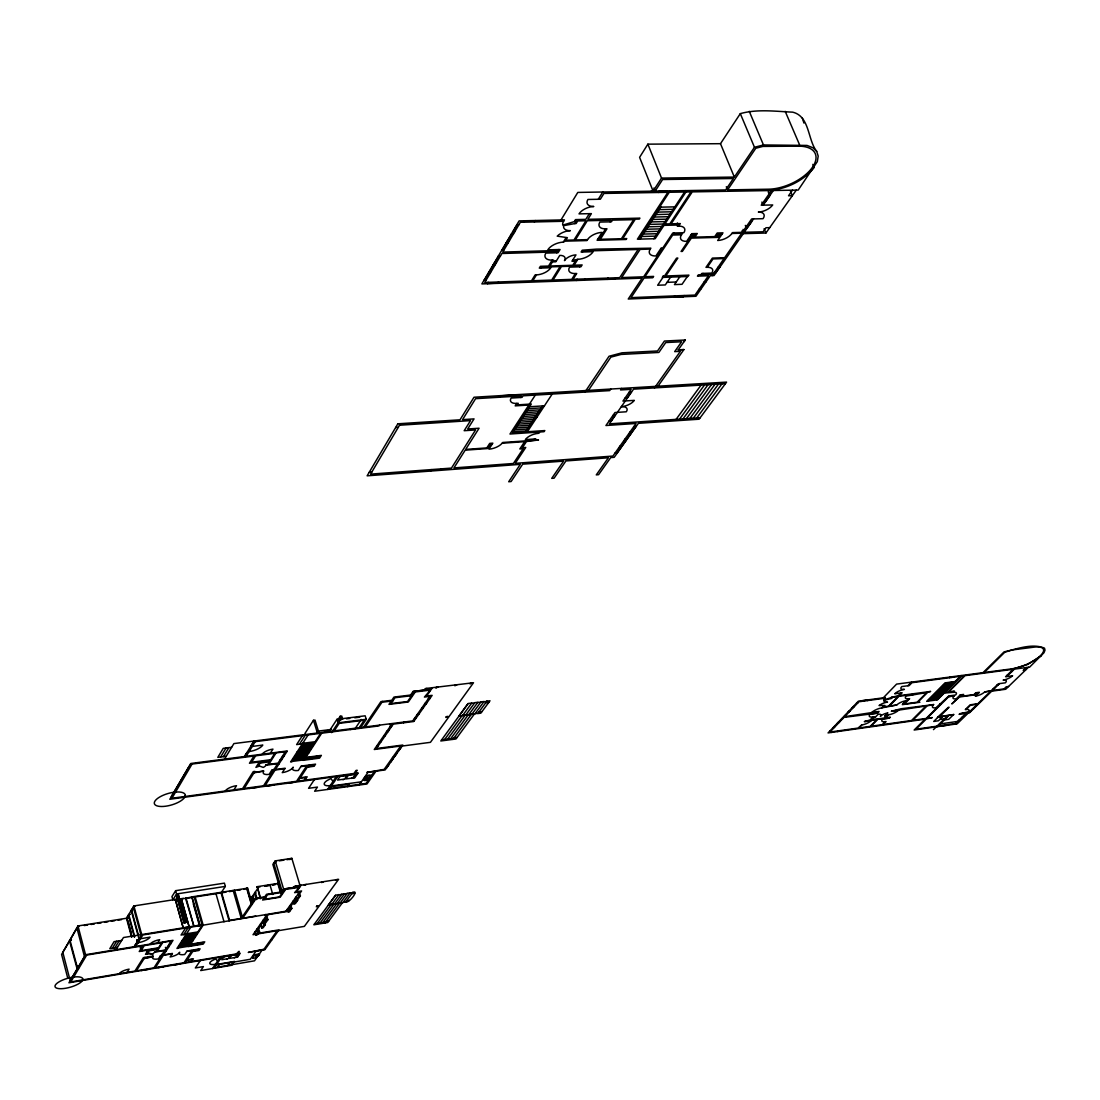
<?xml version="1.0" encoding="UTF-8"?>
<svg xmlns="http://www.w3.org/2000/svg" width="1100" height="1100" viewBox="0 0 1100 1100"><rect width="100%" height="100%" fill="white"/><g stroke="black" fill="none" stroke-linecap="round" stroke-linejoin="round"><path stroke-width="1.5" d="M255.626 956.065L255.613 956.051M368.239 777.59L367.551 777.782M175.368 899.47L174.955 900.116L178.021 899.154L175.299 899.58L183.232 927.933L175.368 899.47L133.897 905.946L126.459 918.266L77.976 925.952L61.6 954.456L67.719 978.051M69.74 940.679L62.81 952.339L69.781 979.11M70.166 939.936L76.959 928.125L84.521 956.835L77.633 968.468L69.919 939.977L71.431 939.73M192.032 764.074L171.944 798.256L242.577 788.645L253.275 771.609L254.897 771.389L244.2 788.425L263.546 785.785L273.488 770.234L271.604 770.495M77.976 925.952L85.539 954.704L68.942 982.781L220.33 957.151L212.52 968.536M484.357 280.266L488.4 273.419M489.486 271.576L493.57 264.688M494.656 262.831L498.768 255.874M502.356 249.81L506.522 242.77M507.636 240.886L511.83 233.778M512.957 231.88L517.192 224.716M487.382 283.704L488.18 282.343M523.889 222.2L524.741 220.756M497.681 283.332L498.493 281.985M534.408 221.952L535.26 220.522M220.633 756.992L226.05 748M223.438 756.635L228.855 747.643M127.064 917.648L128.618 915.062M131.78 909.824L133.361 907.225L141.171 935.811L139.315 938.424M127.958 918.032L128.315 917.441L126.816 917.689L131.959 936.65M224.51 759.11L233.901 743.586L414.288 720.72M112.338 948.296L116.614 941.256M114.868 947.884L119.157 940.844M561.014 219.931L577.789 192.431L725.656 189.929L733.37 178.502L662.612 179.52L655.146 191.125L653.909 188.045M116.05 949.685L123.461 937.53L199.884 925.128L191.909 896.885L247.624 888.168L251.928 902.935M574.736 223.589L576.111 223.561L577.72 220.962L585.942 220.77L573.98 240.006L565.812 240.226L567.394 237.669L557.219 236.143A11.674 6.05 -20.8 0 1 570.364 230.67A11.756 6.133 -21 0 1 563.64 225.665L574.736 223.589L576.345 220.99L562.774 225.129A12.554 6.559 -21 0 1 563.599 221.279L564.465 219.863L519.104 220.894L481.869 283.91L642.125 278.135L628.251 299.007L695.97 296.271L710.298 275.688L714.037 275.55L743.284 233.64L765.902 233.035L796.29 190.107M556.366 260.879L552.984 260.989L553.548 260.081L552.186 260.123L548.529 266.049L540.389 266.31L539.275 268.139L550.784 267.754A11.536 5.899 -20.3 0 1 536.456 274.89L532.854 280.748L551.691 280.074L560.12 266.558L541.186 267.176L540.636 268.097M244.516 756.511L254.059 741.029M574.626 221.031L575.506 219.601L585.791 219.367L589.339 213.661M556.724 252.78L557.288 251.859L501.889 253.495L484.743 282.466L531.506 280.803L535.095 274.945L536.456 274.89M558.717 249.549L558.14 250.47L502.728 252.093L520.369 222.282L563.599 221.279M552.186 260.123A12.361 6.366 -20.6 0 1 545.82 253.096L558.085 252.739L560.079 249.508L547.8 249.865A12.389 6.38 -20.7 0 1 563.296 242.124L566.033 237.696M246.166 756.305L255.228 741.634M598.276 199.279L602.786 192.005M430.581 471.075L431.502 469.59M253.949 756.03L249.466 763.249L259.325 761.956L255.915 767.388L259.49 766.067L263.285 767.415A7.095 2.681 -16.8 0 0 266.035 765.215L266.365 764.679M233.929 789.814L236.5 785.689A9.378 3.493 -16.6 0 0 225.252 790.996M255.599 755.824L251.611 762.231L270.751 759.729L274.808 753.321M175.656 890.67L171.958 896.569L172.879 899.855L176.165 894.63L184.14 923.079L186.051 922.185L178.062 893.736L225.349 886.394L224.414 883.135L175.656 890.67L184.14 923.079M440.578 470.319L441.513 468.834M127.036 972.4L129.085 969.141A8.429 2.709 -16.2 0 0 119.157 973.734M141.13 950.661L144.292 945.615L161.714 942.755L158.496 947.787L141.13 950.661L140.264 947.513M664.881 223.974L669.817 223.85L690.938 191.895L603.955 193.435L600.339 199.238L587.923 199.471A11.866 6.242 -21.4 0 0 593.794 206.498A11.784 6.16 -21.2 0 0 579.026 213.881L591.401 213.62L587.854 219.326L639.939 218.13L639.334 219.079L635.319 219.161L622.751 238.673L626.739 238.576L626.148 239.484L597.066 240.281L602.058 232.403A11.578 5.954 -21.2 0 0 587.538 239.635L586.96 240.57L565.235 241.161L563.296 242.124M647.873 144.155L639.595 157.341L653.111 191.153L661.526 178.09L647.873 144.155L720.486 143.688L740.314 113.63C757.199 108.873 775.39 111.389 792.701 112.159C809.834 116.243 807.565 139.796 816.681 151.346L818.194 156.09L817.327 161.604L798.188 190.08L692.271 191.881L671.138 223.822L680.322 223.603L678.645 226.105L677.339 226.133L678.081 225.019L662.585 225.39M178.062 893.736L185.625 922.831M660.688 248.792L662.31 248.738L643.651 276.801L621.651 277.585L640.118 249.397L650.265 249.095L650.856 248.188L596.42 249.123L582.216 250.209L581.075 252.051L593.148 251.694A12.292 6.298 -20.9 0 1 577.816 259.311L574.104 265.21L582.12 264.949L580.979 266.764L569.621 267.135A11.426 5.802 -20.8 0 0 575.382 273.556L576.716 273.501L573.045 279.317L619.699 277.654L638.151 249.452L582.986 251.089L582.409 252.01M259.49 766.067L258.472 765.724L260.136 763.07L269.404 761.86L267.726 764.5L266.09 764.72M270.394 753.156L272.938 749.128A8.924 3.396 -16.9 0 0 262.157 754.229M249.37 788.425L257.428 787.325M575.382 273.556L571.711 279.359L553.039 280.032L561.454 266.516L580.223 265.897L579.645 266.805M180.895 899.195L191.84 896.995L199.815 925.237L193.889 926.2L185.584 898.466M605.619 228.869A11.674 6.036 -21.4 0 1 599.899 222.076L611.421 221.801L612.466 220.151L633.669 219.67L621.418 238.714L600.339 239.291L606.966 228.827L605.619 228.869L599.005 239.319L597.658 239.36M610.074 221.829L611.119 220.192L587.304 220.742L575.341 239.965L587.538 239.635M499.276 397.251L500.28 395.67M144.87 957.399L136.373 970.819L153.959 967.835L161.865 955.57L160.146 955.859M146.974 954.071A8.484 2.764 -16.3 0 1 152.762 956.079L143.385 957.646L134.901 971.066L70.812 981.915L86.694 955.089L142.794 945.862L139.233 951.527L148.184 950.056L145.489 954.319L148.665 953.136L152.254 953.961A6.38 2.076 -16.3 0 0 154.605 952.16L154.866 951.747M148.665 953.136L147.703 952.93L149.022 950.854L157.438 949.451L156.104 951.541L154.619 951.789M183.274 898.232L180.276 899.291L181.225 898.645L189.186 926.97L183.232 927.933M253.99 772.832L263.821 771.045L254.32 772.31M576.166 280.514L577.019 279.18M157.644 942.851L159.665 939.689A8.016 2.64 -16.4 0 0 150.178 944.075M141.13 970.558L148.459 969.32M584.114 280.225L584.952 278.891M144.155 958.526L153.037 956.67L144.416 958.114M285.326 751.713L278.025 763.139L268.812 764.362L276.059 752.923L286.962 751.506M283.209 755.906L281.641 758.367L283.621 755.851M514.511 396.344L515.529 394.749M267.864 785.909L274.354 784.905M650.705 192.115L651.599 190.712M302.39 735.652L296.643 744.59L302.349 743.861M542.589 405.928L525.525 431.874L512.586 432.754L531.3 404.016L517.192 404.896L518.21 403.315L516.794 403.411L515.212 405.873L528.839 405.02L509.987 434.019L539.179 432.039L538.299 433.359A10.354 4.744 -19.7 0 0 525.388 439.643L535.769 438.914L534.889 440.234L538.546 439.973L526.474 441.526L522.39 447.7L525.745 447.466L515.212 463.348L612.906 456.06L636.061 423.473L605.949 425.521L614.996 412.527L626.312 411.785A10.299 4.716 -20.7 0 0 621.349 406.67A10.367 4.771 -20.8 0 0 634.315 400.373L622.957 401.074L631.152 389.317L620.592 389.95L621.665 388.396M520.602 397.499L521.62 395.904L475.585 398.681L462.564 419.636L474.031 418.894L467.692 428.986L479.064 428.23L465.658 449.405L486.819 447.906L489.72 443.382L492.828 443.163L488.95 449.185A11.137 5.129 -19.2 0 0 502.123 443.272L502.714 442.475L533.679 440.316L534.545 438.996M304.934 733.494L313.445 720.294L314.999 720.101L318.918 732.71M299.489 744.219L305.25 735.295M658.487 192.486L659.423 191.042M308.124 734.924L290.634 761.956L291.72 761.819L303.779 743.174M157.946 967.711L163.762 966.721M185.611 928.029L181.06 935.041L186.244 934.189M607.104 279.4L607.956 278.066M183.659 934.615L188.21 927.602M666.559 192.349L667.494 190.905M189.186 926.97L181.294 898.549M357.651 773.671L169.826 799.26L190.809 763.482L287.306 750.97L275.44 769.505L285.134 768.213L282.26 772.64A8.772 3.286 -17.1 0 0 292.834 767.662L293.164 767.14M529.416 404.126L535.301 395.092M667.893 192.321L637.409 239.181L655.188 238.7L685.96 191.991M638.729 239.14L670.175 190.864M190.822 927.176L176.962 948.447L177.952 948.282L187.509 933.611M639.98 239.113L661.1 206.718L659.835 206.745M614.928 279.111L615.794 277.791M286.481 783.365L292.834 782.499M193.889 926.2L185.996 897.806M187.055 898.232L194.191 897.119L202.18 925.334L142.821 934.973L135.671 946.468L173.002 940.321L163.597 954.91L172.411 953.439L170.129 956.945A7.879 2.558 -16.5 0 0 179.451 952.628L179.726 952.229M225.349 886.394L221.086 892.911L229.144 920.961M174.886 964.838L180.675 963.861M328.68 731.954L336.985 719.317L365.159 715.811L366.259 719.29L360.539 727.774M653.799 238.728L685.548 190.603M202.18 925.334L188.196 946.577L203.252 944.075L204.738 941.848L190.603 944.24L203.17 925.169L287.416 910.938M337.549 720.294L340.202 716.251L341.743 716.059L342.732 719.194M552.173 394.075L527.368 431.75L544.816 430.567L544.06 431.695L540.402 431.956L538.299 433.359M331.609 732.628L338.085 722.824L366.259 719.29M333.795 731.514L339.653 722.631L338.553 719.125M674.066 232.994L673.283 234.163L682.069 233.929L681.477 234.822L672.691 235.056L644.957 276.719L653.62 276.416L652.726 277.764L644.064 278.066L631.029 297.632L694.994 295.075L708.428 275.756L697.455 276.141L698.376 274.821L700.879 274.725L701.773 273.446L711.796 273.089A10.326 5.06 -22.2 0 0 707.245 267.3L705.994 267.341L712.388 258.087L724.652 257.689L751.644 218.955L763.056 218.694A11.33 5.651 -23.1 0 0 758.34 212.053A11.399 5.72 -23.3 0 0 772.695 204.958L761.241 205.191L771.457 190.534M314.421 779.556L308.577 788.301L317.433 787.091L314.641 791.23L367.001 783.97L375.994 771.169M350.268 729.575L350.817 728.764M243.925 889.336L247.624 888.168M354.901 728.942L361.281 719.455M200.337 960.534L195.346 967.959L203.417 966.584L200.722 970.558L231.756 965.25L234.534 961.4L216.562 964.466M584.898 392.095L609.056 356.249L622.064 352.811L657.539 350.969L664.441 341.041L685.204 340.01L678.232 349.882L683.898 349.594L657.965 386.224M358.737 728.351L364.21 720.225L339.171 723.36M662.956 277.393L657.663 285.23L665.294 284.941L670.601 277.118M588.404 390.39L610.857 357.129L621.06 354.434L658.859 352.454L665.748 342.554L681.615 341.77L674.685 351.615L680.364 351.326L654.5 387.901M661.526 178.09L734.346 177.072L754.476 147.276L763.469 144.953L807.029 145.434L812.872 147.716L816.681 151.346M363.646 727.141L380.916 701.607L391.779 700.288L393.965 697.07L410.575 695.062M727.609 189.887L755.796 148.252L762.864 146.424L798.504 146.162A34.856 17.793 -23.8 0 1 812.419 167.324A34.856 17.793 -23.8 0 1 768.584 189.2L727.609 189.887L726.303 186.725M365.241 726.935L382.539 701.415M260.246 898.81L257.249 886.669L279.194 883.245M275.234 860.888L272.841 864.407L281.188 892.554L283.607 889.075L300.272 886.421L291.844 858.33L275.234 860.888L283.607 889.075L300.272 886.421M250.429 899.236L257.373 889.006M275.192 862.854L276.251 861.3M327.58 789.442L336.325 776.572M329.12 789.223L337.893 776.366M679.8 276.788L674.465 284.597L682.027 284.309L687.376 276.512M256.382 898.136L242.701 918.184L234.603 890.216M391.201 701.112L388.974 704.371L408.334 702.006L415.305 691.928M340.354 776.009L337.59 780.065L344.561 779.102L347.339 775.06M379.569 725.12L379.019 725.918L321.709 733.205L305.869 757.419L321.365 755.384L319.536 758.148L302.981 760.334L320.623 733.343L253.55 741.854M342.884 779.68L343.668 779.57M610.748 389.043L609.689 390.61L523.036 395.821L522.019 397.402L511.129 398.062A10.684 5.046 -19.7 0 0 516.794 403.411M673.832 297.165L674.712 295.886M290.4 858.564L289.712 859.554L291.844 858.33M264.344 897.449L262.584 900.02L280.211 897.201L285.725 889.295M348.673 774.867L345.881 778.924L352.839 777.975L355.63 773.919M224.001 956.505L221.788 959.723L228.154 958.636L230.381 955.433M217.635 967.134L219.546 964.356M279.111 881.526L277.778 883.465L280.679 893.241M683.21 296.78L684.09 295.501M226.724 959.062L227.576 958.746M351.257 778.415L352.206 778.058M390.156 723.773L389.592 724.584L413.724 721.518L432.135 695.365L426.58 696.039L432.424 687.692M389.922 724.543L390.486 723.731M409.998 695.901L413.064 691.46L431.351 689.232L413.064 691.46M347.627 786.665L349.456 784.011L330.935 786.569M356.496 773.822L353.567 778.071L354.723 777.906L358.188 772.915L355.094 773.327L357.197 770.275L356.043 770.44L353.939 773.492L304.947 780.161L307.161 776.82L300.286 777.755L307.271 767.168L314.174 766.246L315.549 764.156L301.18 766.067L298.293 770.495A8.731 3.272 -17.2 0 1 292.834 767.662M703.024 273.405L702.116 274.711L713.075 274.312M707.245 267.3L713.034 258.926L724.048 258.569L712.168 275.619M231.591 955.226L229.364 958.43L235.716 957.357L237.944 954.14M391.71 724.309L374.275 749.499L400.675 746.02L384.175 769.367L366.905 772.406L385.165 769.918L402.779 745.044L376.379 748.509L393.277 724.116M681.477 234.822A11.371 5.72 -22.3 0 0 686.62 241.367L691.79 233.667L697.29 233.53L694.842 237.133L714.739 236.596L717.2 232.994L722.961 232.843L717.695 240.488A11.289 5.637 -22.7 0 0 731.899 233.475L732.504 232.595L742.335 232.334M227.961 965.374L229.886 962.596M234.218 957.88L235.139 957.454M265.403 914.499L264.962 915.145L266.887 914.829L253.028 934.711L277.145 930.71L263.972 949.231L248.242 952.421L264.949 949.589L279.001 929.857L254.884 933.859M231.234 964.81L233.173 962.032L216.246 964.92M611.105 420.97L615.038 415.319M627.124 397.966L631.152 392.191M424.188 690.085L425.26 688.559L473.509 682.743L430.43 742.335L402.036 746.075M715.839 272.525L719.482 267.314M745.319 225.404L746.584 228.456L751.644 221.65M768.666 192.335L769.959 195.415L765.091 202.373M743.023 229.391L744.219 232.279L753.555 218.914M773.369 190.506L763.152 205.15L761.874 202.084M256.438 931.631L261.374 924.55M261.965 923.711L263.436 921.607M264.756 919.724L265.347 924.633L263.147 927.768L261.718 928.001L260.535 923.945M359.109 785.07L368.06 772.255M425.755 689.906L426.828 688.366M403.521 722.81L404.085 722.013M255.008 931.865L255.929 935.027L258.101 931.92L259.531 931.686L258.61 928.51M263.312 919.957L264.234 923.12L266.447 919.957L267.891 919.724L266.956 916.561L268.331 914.595L286.976 911.57L294.525 900.914M364.609 779.57L366.891 776.298M261.718 928.001L263.918 924.866L265.347 924.633M259.531 931.686L257.359 934.794L255.929 935.027M267.891 919.724L265.678 922.886L264.234 923.12M368.816 778.992L371.099 775.72L367.056 776.215M374.454 771.389L365.998 783.434L329.643 788.48M293.755 887.452L294.607 886.242L338.607 879.312L304.37 926.379L278.41 930.683M295.185 887.219L296.024 886.009M412.72 720.912L430.554 695.558M436.425 687.211L435.834 688.05L438.006 687.019M301.125 885.211L296.505 891.77L301.579 890.959L299.722 893.571L300.41 895.84L298.1 899.085L296.67 899.305L295.982 897.05M792.481 190.176L788.549 195.759L792.344 195.69L790.487 191.317M256.08 951.088L250.291 959.282L234.08 962.046M252.711 957.591L254.801 954.786M285.986 911.171L299.668 891.852L294.594 892.65L299.2 887.466L284.639 889.474L279.469 896.899L264.385 899.291L267.548 894.713L282.645 892.32M304.769 884.634L304.301 885.294L306.226 884.414M684.035 341.646L685.204 340.01M296.67 899.305L298.966 896.074L300.41 895.84M287.347 909.26L288.118 911.859L290.386 908.669L291.816 908.435L291.046 905.836M293.095 901.134L293.906 903.884L296.202 900.652L297.632 900.419L296.821 897.683M256.548 956.931L258.39 954.346M262.144 950.07L254.499 960.822L214.335 967.697L221.746 956.904L238.741 954.03L236.404 957.385L237.449 957.206L240.212 953.246L237.394 953.727L239.071 951.308L236.335 953.906L191.647 961.469L193.407 958.829L187.151 959.888L192.706 951.514L198.99 950.469L200.09 948.819L187.014 951.005L184.718 954.497A7.851 2.544 -16.6 0 1 179.451 952.628M288.118 911.859L289.548 911.625L291.816 908.435M297.632 900.419L295.35 903.65L293.906 903.884M617.114 452.842L620.977 447.411M622.009 445.967L625.9 440.495M626.945 439.024L630.864 433.524M631.909 432.039L635.855 426.498M455.428 684.929L454.836 685.754L457.009 684.736M322.107 881.911L321.64 882.571L323.551 881.678M470.635 683.1L470.03 683.925L472.203 682.908M335.995 879.725L335.514 880.385L337.425 879.505M676.087 419.361L701.071 385.096M444.62 739.53L462.082 715.633M462.646 715.481L471.721 703.051L468.119 703.505L440.825 740.974L455.964 738.98L474.375 713.996M679.553 419.127L704.564 384.89M447.659 739.131L465.149 715.234M465.726 715.096L474.829 702.666L477.881 702.281L468.765 714.711M683.004 418.894L708.056 384.684M450.684 738.732L468.201 714.849M686.441 418.66L711.549 384.464M317.268 923.519L331.183 904.571M452.953 739.379L471.268 714.464M331.705 904.447L338.924 894.616L335.624 895.152L313.885 924.798L327.745 922.501L342.43 902.701M471.831 714.326L480.961 701.91L484.027 701.525L474.884 713.941L459.002 716.018M689.893 418.426L715.027 384.257M320.045 923.051L333.988 904.117M334.524 903.98L341.756 894.162L344.561 893.709L337.301 903.526M693.33 418.192L718.506 384.051M322.822 922.598L336.793 903.664M696.754 417.959L721.971 383.845M324.981 922.955L339.584 903.21M340.093 903.072L347.366 893.269L350.171 892.815L342.897 902.619L328.377 905.039M369.174 778.965C358.339 784.713 366.025 772.53 371.511 775.555M943.484 693.138L953.122 692.326L954.401 691.048L948.819 691.804L965.044 675.648L1029.655 667.095L1043.983 652.726L1045 650.169L1044.505 648.148C1032.048 642.95 1016.812 649.124 1004.094 651.86L982.314 673.365M356.579 773.822L357.28 773.039M239.387 953.384L237.779 956.753M831.352 732.449L832.013 731.761M861.053 701.442L861.74 700.727M837.526 731.569L838.186 730.881M867.295 700.604L867.982 699.889M883.3 697.812L896.596 684.104L983.043 672.65M891.014 698.527L893.104 697.111L898.026 696.438L888.553 706.145L883.657 706.819L884.909 705.513L879.037 705.526A7.521 2.502 -21.8 0 1 887.549 702.089A7.549 2.53 -21.9 0 1 884.152 700.26L891.014 698.527L892.293 697.221L883.713 700.067A8.058 2.695 -21.9 0 1 884.675 698.252L885.362 697.538L858.399 701.181L828.053 732.916L925.059 719.18L914.155 730.029L957.138 723.855L968.206 713.075M875.435 717.049L873.029 716.98L870.1 720.005L864.298 721.614L871.227 720.651A7.452 2.461 -21.6 0 1 861.74 724.969L858.839 727.966L870.196 726.357L876.961 719.441L865.109 721.504M891.261 697.359L898.109 695.819L900.9 692.945M876.673 713.254L843.989 717.379L829.95 732.05L858.027 728.076L861.74 724.969M878.254 711.617L844.662 716.678L858.963 701.731L884.675 698.252M873.029 716.98A7.989 2.64 -21.8 0 1 870.128 714.161L877.484 713.144L879.079 711.508L871.709 712.525A7.989 2.654 -21.8 0 1 881.911 707.864L884.098 705.636M907.94 685.754L911.474 682.138M945.024 692.326L948.021 691.914L964.246 675.757L911.996 682.701L909.164 685.589L901.753 686.579A7.604 2.558 -22 0 0 904.406 689.356A7.562 2.53 -22 0 0 894.74 693.784L902.138 692.78L899.346 695.64L930.655 691.419L927.754 692.216L917.95 702.102L919.902 702.24L902.33 704.646L906.263 700.659A7.48 2.475 -21.9 0 0 896.706 705.018L881.911 707.864M939.702 704.124L940.692 703.986L926.145 718.438L912.697 720.349L927.176 705.856L933.817 704.536L900.872 708.799L891.316 711.232L898.604 710.215A7.961 2.626 -21.9 0 1 888.47 714.835L885.514 717.846L890.367 717.173L889.46 718.094L882.585 719.056A7.411 2.434 -21.8 0 0 885.253 721.655L886.05 721.545L883.121 724.529L911.501 720.514L925.98 706.021L892.128 711.109M885.253 721.655L882.31 724.639L871.008 726.247L877.773 719.331L888.649 718.204M908.82 698.775A7.521 2.502 -22 0 1 906.207 696.053L926.709 692.56L917.139 702.212L904.42 703.959L909.631 698.665L908.82 698.775L902.798 704.179M912.312 695.227L913.124 694.402L898.851 696.327L889.378 706.021L896.706 705.018M944.666 678.37L945.381 677.641M949.52 677.724L950.235 676.995M927.52 701.195L945.409 683.251L954.662 682.014M951.143 677.504L951.857 676.789M928.29 701.071L944.652 684.668L943.896 684.764M936.691 699.916L961.125 675.551M961.235 676.156L937.516 699.82L926.723 701.305L945.079 682.88L955.144 681.533M949.589 695.832L948.984 696.438L954.332 695.695L948.53 696.891L926.942 718.314L932.264 717.571L926.241 719.015L916.011 729.19L955.501 723.511L965.883 713.405L959.104 714.367L959.805 713.68L968.247 711.906A6.779 2.173 -22.3 0 0 966.075 709.5L965.305 709.61L970.227 704.798L977.804 703.752L990.811 691.089L984.761 691.914A7.37 2.393 -22.4 0 1 975.343 696.204L979.357 692.271L975.838 692.752L973.954 694.595L961.758 696.273L963.628 694.43L960.273 694.884L956.285 698.83A7.397 2.406 -22.3 0 1 953.879 696.149M937.846 717.379L933.721 721.449L938.41 720.775L942.549 716.705M933.46 729.63L947.279 716.031M948.214 715.907L944.061 719.977L948.736 719.304L952.889 715.247M937.447 726.674L948.447 715.866M962.83 712.676L962.129 713.35L968.907 712.401L977.322 704.206L970.53 705.155L966.075 709.5M984.761 691.914L991.265 690.635L998.332 683.774L1005.345 682.825A7.384 2.393 -22.6 0 0 1003.117 680.102A7.411 2.406 -22.7 0 0 1012.605 675.785L1005.579 676.72L1013.237 669.268M959.915 720.019L963.38 716.65M955.969 724.02L967.051 713.24L969.361 712.91L991.719 691.171L1005.689 689.26L1028.486 667.246M999.501 683.609L992.434 690.484L1004.08 688.889L1006.239 686.799L1008.562 686.482M1006.747 676.569L1014.42 669.116M1026.149 667.562L1023.206 670.395L1025.544 670.092M1041.521 655.641L1027.634 664.482L1010.886 669.584M366.603 777.851L365.09 778.099L366.589 777.769M256.685 955.749L258.087 955.487L256.726 955.817M254.485 954.869C246.317 964.466 268.95 950.606 254.691 954.924M255.64 951.17L265.114 949.355M215.394 964.343L216.824 964.067L215.421 964.315A8.195 2.612 -16.9 0 1 209.729 963.188A8.195 2.612 -16.9 0 1 215.724 958.98L217.607 961.111L221.554 957.633L219.835 957.866M223.795 956.808L230.161 955.735M231.385 955.529L237.738 954.442M70.18 980.678L77.206 969.196L69.492 940.72L71.005 940.473M178.131 947.994L188.389 946.289M154.605 952.16L165.192 950.4L158.166 958.952A7.906 2.571 -16.4 0 1 152.776 957.096M164.863 950.923L166.334 950.675L165.426 947.375M162.456 954.649L163.928 954.401M172.136 953.851L163.336 955.322L155.416 967.588L183.961 962.761L192.074 950.524L186.739 951.418M134.53 946.124L136.111 943.594M184.621 938.039L194.934 936.348M85.539 954.704L134.172 946.715L141.708 934.574L133.897 905.946M183.906 939.139L194.205 937.447M183.178 940.253L193.476 938.548M182.462 941.352L192.761 939.648M169.097 944.35L170.569 944.102M181.748 942.452L192.019 940.747M181.032 943.539L191.317 941.848M180.317 944.639L190.589 942.934M167.076 947.485L168.547 947.237M179.603 945.739L189.874 944.034M325.889 921.718L328.666 921.264M314.49 923.973L325.586 922.13M178.887 946.825L189.159 945.12M255.764 916.066L229.57 920.315L221.512 892.251M121.688 940.431L114.056 941.669L109.808 948.709L117.397 947.471M140.498 938.713L150.054 937.159A10.258 3.396 -16.2 0 1 137.981 942.755L137.115 939.593M186.519 933.776L197.849 931.92M186.78 934.725L197.12 933.034M186.065 935.825L196.391 934.134M185.336 936.939L195.663 935.247M351.876 893.668L354.681 893.214M184.553 922.433L186.051 922.185M346.472 900.928L349.264 900.474M328.57 904.764L335.472 895.359M331.856 904.227L334.675 903.774M337.452 903.32L340.257 902.866M343.049 902.412L345.702 901.986M338.759 894.836L341.605 894.383M344.396 893.929L347.201 893.475M350.02 893.021L352.674 892.595M256.039 892.843L254.609 893.076L256.52 899.594M253.88 896.032L252.45 896.266L253.866 901.148M281.655 891.894L266.53 894.286L264.798 896.803L254.911 898.37L241.258 918.418L233.159 890.436M253.303 896.885L251.873 897.119L253.289 902M77.605 926.599L79.131 926.365M84.219 925.554L87.601 925.018M90.998 924.481L94.38 923.945M97.776 923.409L101.159 922.872M104.555 922.322L107.938 921.786M111.334 921.25L114.716 920.714M118.113 920.178L121.495 919.641M255.942 898.782L265.815 897.215M272.387 884.881L275.289 884.428M133.499 906.606L135.011 906.372M225.981 892.141L195.181 896.954L203.17 925.169M229.24 891.633L234.135 890.862M237.394 890.354L240.666 889.845M256.809 887.315L260.164 886.793M272.332 884.881L275.66 884.372M133.045 909.631L131.532 909.865L138.449 935.247M330.165 785.648L331.732 785.4L330.179 785.62A9.103 3.341 -17.5 0 1 324.197 783.723A9.103 3.341 -17.5 0 1 331.155 778.635L332.929 781.577L334.482 781.371M279.29 860.832L283.855 860.145M286.907 859.678L289.946 859.224M939.785 719.428L945.45 718.616M962.418 716.787L963.572 716.622M958.952 720.156L960.107 719.991M940.266 723.91L958.815 721.256M942.384 725.862L948.186 725.024M834.034 726.66L835.271 726.495M833.14 727.595L834.378 727.416M972.634 708.771L973.789 708.606M829.826 731.074L831.064 730.895M969.829 711.494L970.997 711.329M841.624 718.726L842.875 718.548M888.47 714.835L885.184 715.688M838.269 722.232L839.506 722.067M837.375 723.168L838.612 723.003M930.834 698.527L939.235 697.373M959.819 695.337L960.602 695.227L951.803 703.918L959.516 696.987L976.016 694.719L978.904 692.725M929.61 699.751L938.011 698.61M848.843 711.178L850.08 711.013M847.935 712.126L849.186 711.961M364.691 779.611L368.638 779.061M331.347 785.964L361.377 781.825M844.553 715.674L845.79 715.495M861.63 700.851L867.872 700.013M938.231 691.116L946.646 689.975M856.57 703.092L857.821 702.928M936.994 692.354L945.409 691.212M171.38 796.593L179.933 782.031M996.889 685.176L998.058 685.011M386.334 768.281L389.029 764.473M935.756 693.591L944.171 692.45M934.519 694.829L942.934 693.688M340.093 776.394L347.077 775.431M348.411 775.253L355.369 774.304M853.146 706.668L854.398 706.503M933.295 696.066L941.696 694.911M852.239 707.63L853.49 707.451M993.3 688.669L994.469 688.504M932.058 697.29L940.473 696.149M394.625 756.553L397.361 752.689M1007.036 675.317L1008.205 675.152M393.181 758.601L390.473 762.438M944.433 684.888L952.875 683.76M943.415 685.245L944.185 685.149M943.195 686.139L951.624 684.998M941.944 687.39L950.386 686.249M940.706 688.627L949.135 687.486M939.469 689.879L947.898 688.737M401.582 746.735L398.832 750.626M291.954 761.461L303.229 759.976M266.035 765.215L277.695 763.675L273.817 769.711L271.934 769.973L269.101 774.4A8.8 3.3 -17 0 1 263.491 771.567M277.269 764.335L278.891 764.115M180.469 781.096L189.186 766.246M274.244 769.065L275.866 768.845M1010.68 671.756L1011.849 671.605M284.79 768.735L275.11 770.027L265.155 785.565L296.519 781.303L306.707 765.82L300.85 766.59M379.486 741.964L381.054 741.758M297.413 753.019L308.729 751.548M282.604 755.989L284.226 755.769M296.505 754.407L307.808 752.936M295.611 755.81L306.914 754.325M376.764 745.896L378.331 745.704M294.704 757.199L306.006 755.714M280.06 759.963L281.683 759.756M293.81 758.588L305.099 757.102M454.094 737.825L457.105 737.426M441.581 739.929L453.709 738.334M292.916 759.976L304.191 758.491M302.692 743.311L315.15 741.716M302.871 744.59L314.229 743.133M246.964 752.537L244.97 755.769M301.95 746.006L313.308 744.535M226.229 756.264L217.827 757.35L223.231 748.357L231.66 747.285M383.707 735.872L385.275 735.68M301.043 747.409L312.386 745.938M300.135 748.811L311.479 747.34M190.327 764.294L275.894 753.184M299.228 750.214L310.558 748.742M298.32 751.616L309.636 750.145M459.25 715.674L467.926 703.78M462.839 715.22L465.933 714.835M468.971 714.45L472.024 714.051M475.076 713.666L477.964 713.295M253.041 742.679L251.02 745.951M389.978 726.798L391.559 726.605M252.271 746.419L262.804 745.071A11.44 4.4 -16.7 0 1 249.095 751.575M387.2 730.812L388.781 730.62M386.457 731.885L388.039 731.679M417.271 714.436L418.839 714.244M414.425 718.492L415.993 718.3M316.8 731.28L331.54 729.424M324.431 731.019L327.69 730.606M478.954 711.975L481.993 711.59M425.329 702.996L426.896 702.804M424.545 704.096L426.126 703.904M421.671 708.194L423.239 708.001M338.071 719.867L341.413 719.455M346.418 718.822L349.759 718.41M354.764 717.791L359.769 717.159M471.529 703.326L474.636 702.941M477.689 702.556L480.755 702.171M483.821 701.786L486.736 701.429M485.732 702.776L488.799 702.391M381.975 702.24L392.81 700.92M429.976 696.382L424.408 697.07L430.045 690.539L429.165 690.264L414.109 692.079L407.564 701.525L391.009 703.56L395.01 697.716L411.592 695.709M428.23 698.871L429.811 698.679M270.669 939.826L272.016 939.661M767.607 190.603C785.304 189.53 803.027 181.514 814.179 167.516L812.831 164.381M392.549 757.529L394.034 757.405M615.092 452.994L617.402 452.829M369.188 472.34L371.759 472.147M623.865 440.632L626.202 440.467M619.974 446.105L622.311 445.94M618.942 447.562L621.266 447.397M629.874 432.19L632.211 432.025M628.815 433.661L631.152 433.496M492.346 443.919L490.476 444.056L487.575 448.566L465.19 450.161L453.956 467.913L513.398 463.485L523.174 448.704L519.832 448.951L524.645 441.664L502.15 443.231M624.91 439.175L627.234 439.01M633.806 426.635L636.158 426.484M518.169 424.16L531.163 423.308M516.931 426.085L529.911 425.219M609.015 421.107L611.394 420.956M515.68 427.996L528.646 427.13M514.442 429.908L527.395 429.027M700.178 417.739L609.373 423.857L633.545 389.166L725.436 383.639M513.205 431.805L526.158 430.925M523.188 416.46L536.209 415.621M521.936 418.399L536.8 417.422M395.684 427.46L398.31 427.295M520.685 420.324L533.679 419.471M612.947 415.456L615.34 415.305M519.42 422.249L532.428 421.382M528.248 408.705L541.31 407.88M526.982 410.644L540.031 409.819M525.717 412.596L538.752 411.757M524.452 414.535L537.487 413.696M625.034 398.104L627.426 397.953M529.513 406.752L544.445 405.817M500.156 395.862L515.405 394.955M629.062 392.315L631.455 392.164M678.232 349.882L683.898 349.594M673.998 296.931L683.375 296.546M699.449 288.668L701.305 288.599M667.054 282.343L676.239 281.999M703.918 282.232L705.787 282.164M484.014 280.266L486.09 280.197M714.285 272.58L716.155 272.511M487.52 283.484L497.819 283.113M576.317 280.294L584.251 280.005M607.241 279.18L615.079 278.891M489.143 271.59L491.219 271.521M488.056 273.433L490.132 273.364M717.929 267.355L719.799 267.3M577.816 259.311L572.55 260.37M494.312 262.845L496.402 262.776M493.226 264.688L495.303 264.632M498.424 255.887L500.514 255.819M502.013 249.824L504.103 249.755M643.266 234.08L657.099 233.722M744.219 232.279L763.098 231.784L765.957 227.741L769.725 227.645M691.199 234.561L692.491 234.52L681.079 251.446L682.357 251.419L691.336 238.123L718.273 237.38L720.761 233.764L722.356 233.722M731.899 233.475L741.716 233.214M641.685 236.5L655.518 236.129M507.293 240.886L509.382 240.831M506.179 242.784L508.269 242.715M648.01 226.806L661.87 226.462M512.614 231.894L514.717 231.839M646.415 229.24L660.289 228.883M511.486 233.791L513.59 233.736M644.834 231.66L658.694 231.303M524.604 221.004L535.123 220.756M652.781 219.478L666.683 219.161M516.835 224.73L518.952 224.675M651.186 221.925L665.087 221.595M649.591 224.373L663.479 224.029M657.58 212.107L671.523 211.805M655.985 214.569L669.914 214.252M654.376 217.03L668.291 216.714M660.811 207.157L674.768 206.869M659.216 207.694L660.481 207.666M659.202 209.633L673.145 209.344M659.257 191.29L667.329 191.153M182.091 940.569L188.361 939.537L186.89 941.6L192.899 940.761M297.096 751.974L300.822 752.304L303.985 751.066L302.17 753.679L304.728 752.661L308.743 753.019M785.207 111.361L799.521 144.691M749.265 111.334L763.469 144.953M740.314 113.63L754.476 147.276M768.336 192.335L769.629 195.415M764.101 228.704L765.902 233.035M720.486 143.688L734.346 177.072M742.088 230.739L743.284 233.64M677.38 222.956L678.645 226.105A11.426 5.775 -22.1 0 1 683.829 232.732L672.76 233.021L662.915 247.83L661.279 247.885L655.902 255.984A12.1 6.091 -21.9 0 1 650.265 249.095M802.381 118.236L803.935 123.062M340.202 716.251L341.192 719.386M339.694 717.035L340.684 720.17M336.985 719.317L338.085 722.824M313.445 720.294L317.364 732.916M298.293 893.805L298.966 896.074M295.377 897.916L296.202 900.652M289.603 906.056L290.386 908.669M288.778 909.026L289.548 911.625M273.749 863.074L282.109 891.234M269.913 884.689L272.814 894.492M257.249 886.669L260.604 898.136M265.526 916.795L266.447 919.957M255.186 892.21L257.097 898.741M262.721 920.796L263.918 924.866M247.184 888.814L251.02 901.945M246.689 888.319L251.474 904.736M257.18 928.758L258.101 931.92M215.971 893.709L224.015 921.786M193.256 903.815L199.471 925.774M146.795 949.616L147.703 952.93M131.203 910.401L138.985 938.96M136.757 940.184L137.624 943.346M134.75 936.678L128.728 914.513L130.226 914.279L128.37 915.104L134.392 937.255M127.916 920.796L131.354 933.446M126.459 918.266L131.601 937.227M77.646 965.814L78.471 968.99M933.35 705.004A7.879 2.571 -22.2 0 0 935.99 707.822L948.791 695.942L955.543 695.021A7.425 2.434 -22.3 0 0 953.122 692.326M82.858 979.151L82.459 980.485A14.424 4.647 -15.8 0 1 65.629 988.268A14.424 4.647 -15.8 0 1 55.385 985.036A14.424 4.647 -15.8 0 1 72.201 977.268L75.611 976.855A14.424 4.647 -15.8 0 1 82.858 979.151M185.309 795.492L184.745 797.225A16.046 5.981 -16.1 0 1 165.646 806.218A16.046 5.981 -16.1 0 1 154.853 801.254A16.046 5.981 -16.1 0 1 173.938 792.247L177.678 791.959A16.046 5.981 -16.1 0 1 185.309 795.492M397.842 423.803L367.139 475.819L520.286 464.351L508.709 481.745L511.101 481.553L522.692 464.172L563.585 461.12L551.732 478.362L554.084 478.184L565.95 460.941L608.41 457.765L596.283 474.884L598.579 474.691L610.734 457.586L614.199 457.325L638.399 423.321L699.091 419.21L726.564 382.112L474.004 397.237L460.006 419.801L397.842 423.803M399.534 425.219L370.59 474.127L451.467 468.091L475.571 429.949L464.186 430.705L470.511 420.612L399.534 425.219M552.42 261.91L549.876 266.007L572.77 265.265L575.327 261.181L571.973 261.278L575.974 254.897A9.199 4.689 -20.8 0 0 564.465 260.631A9.226 4.73 -20.6 0 0 559.763 255.393L555.803 261.8L552.42 261.91M260.961 761.75L260.466 762.548L270.243 760.526L260.961 761.75M149.683 949.809L149.284 950.428L158.097 948.406L149.683 949.809M162.841 942.37L157.094 951.376L165.468 949.987L171.256 940.995L162.841 942.37M170.417 943.058L168.396 946.192L170.417 943.058M305.525 757.955L304.576 759.399L318.725 757.529L319.674 756.085L305.525 757.955M190.341 944.652L189.585 945.794L202.455 943.649L203.225 942.508L190.341 944.652M299.956 778.264L298.1 781.082L303.903 780.299L305.759 777.48L299.956 778.264M308.303 765.6L307.615 766.645L313.459 765.861L314.146 764.816L308.303 765.6M186.89 960.286L185.405 962.514L190.699 961.62L192.184 959.393L186.89 960.286M193.531 950.276L192.981 951.101L198.853 949.396L193.531 950.276M663.217 276.072L662.324 277.406L688.009 276.485L688.93 275.151L665.775 275.976L677.834 258.101L676.555 258.143L664.496 276.031L663.217 276.072M693.784 234.492L691.941 237.215L693.564 237.174L695.406 234.451L693.784 234.492M717.888 233.846L716.018 236.555L717.612 236.514L719.482 233.805L717.888 233.846M446.435 716.636L445.857 717.447L447.975 716.444L446.435 716.636M316.786 906.166L316.332 906.799L318.202 905.946L316.786 906.166M486.929 701.154L477.771 713.57L480.81 713.185L489.995 700.783L486.929 701.154M352.839 892.389L345.538 902.192C349.539 903.059 359.507 889.419 352.839 892.389M872.946 717.805L870.911 719.895L884.702 717.956L886.751 715.88L884.73 716.155L887.92 712.91A5.954 1.966 -21.8 0 0 880.316 716.375A5.967 1.966 -21.7 0 0 878.157 714.258L874.981 717.516L872.946 717.805M938.162 716.732L937.447 717.434L953.975 714.505L939.73 716.513L949.094 707.259L948.31 707.369L938.162 716.732M961.4 695.118L959.984 696.52L962.39 694.98L961.4 695.118M1004.809 652.204L984.239 672.499L1011.615 668.869A22.509 7.397 -22.9 0 0 1040.421 655.724A22.509 7.397 -22.9 0 0 1033.89 647.171L1012.261 649.949L1004.809 652.204M976.154 693.096L974.737 694.485L977.13 692.959L976.154 693.096M269.472 885.335L264.811 886.064L269.472 885.335"/></g></svg>
